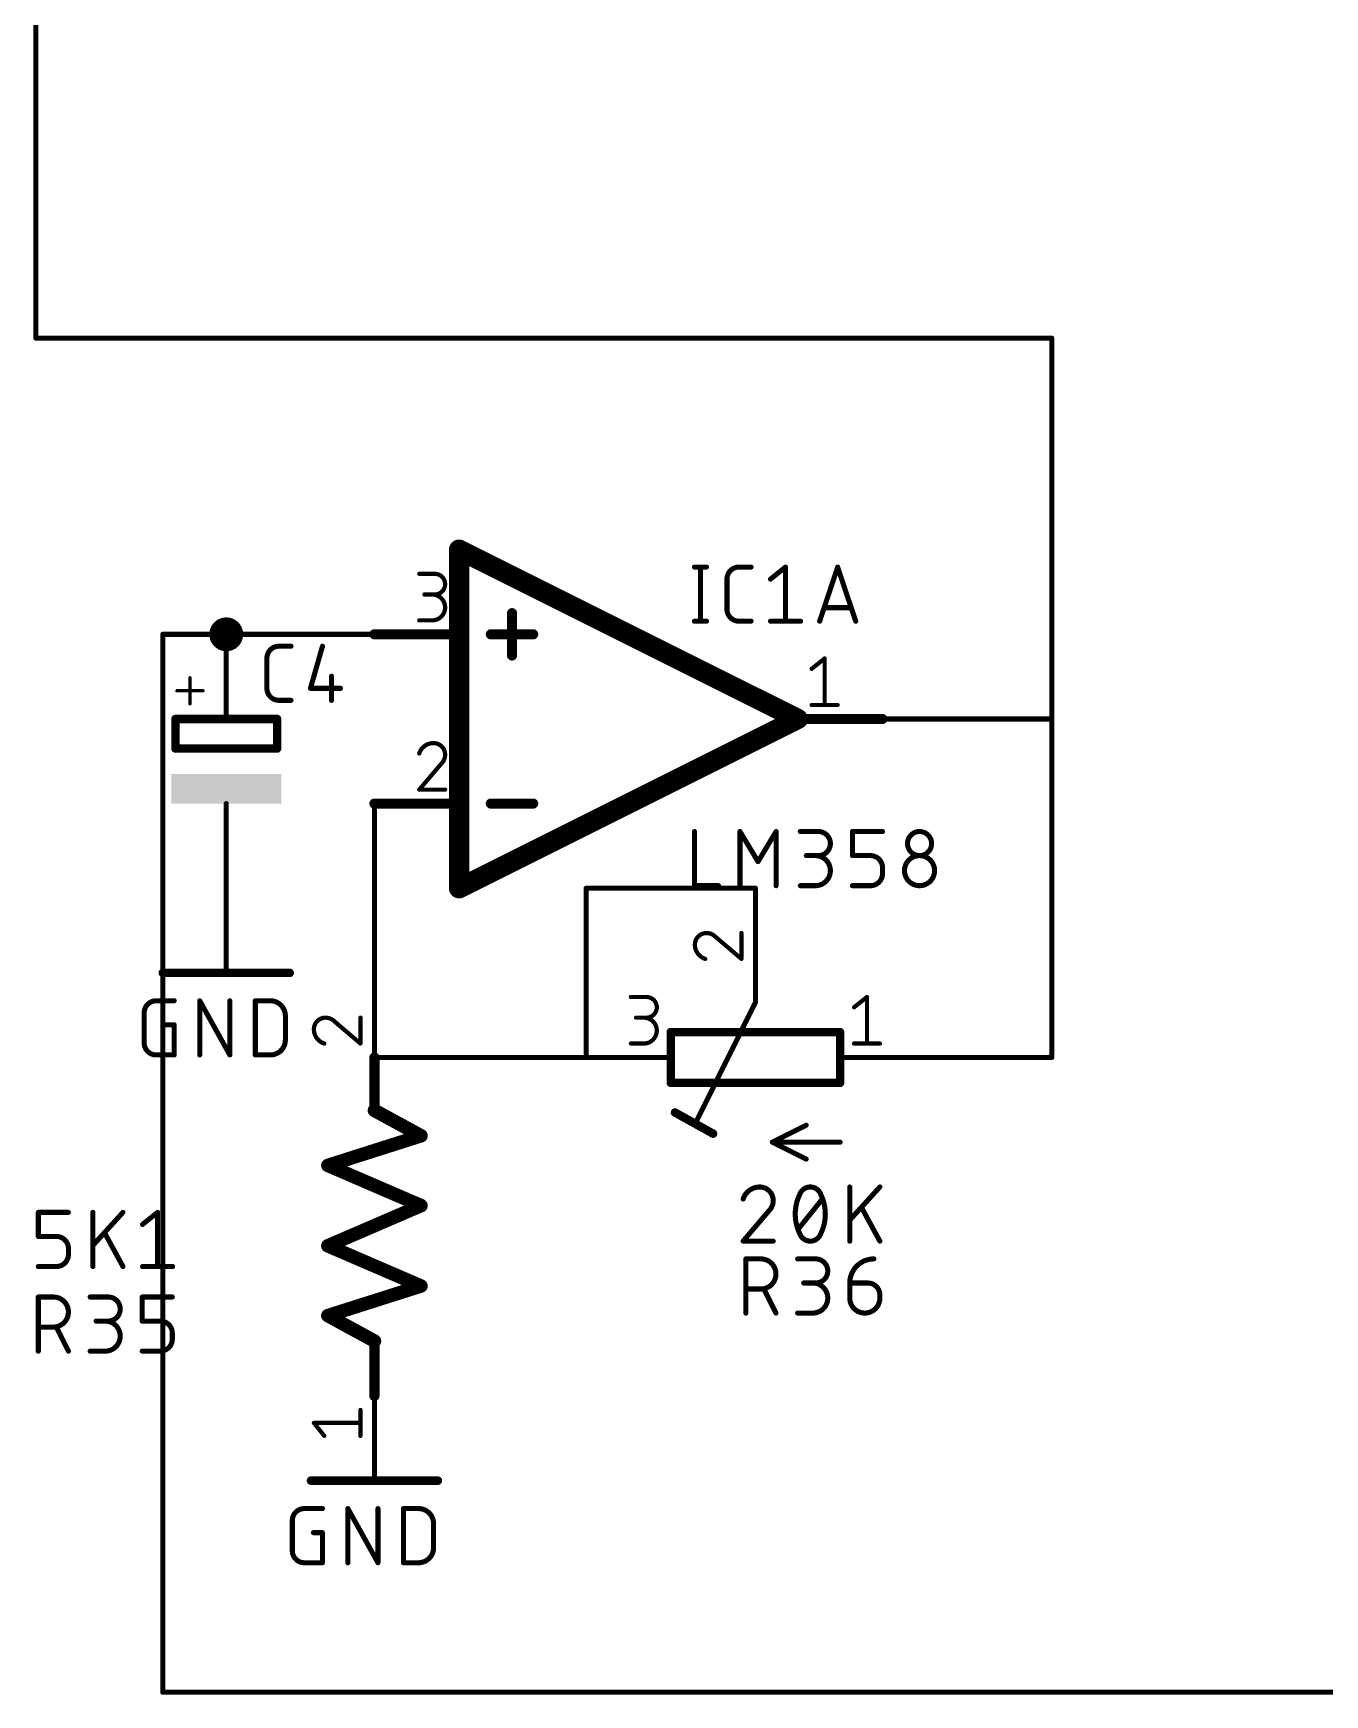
# Model space of a CAD drawing. Extents: x -177 to 163, y -159 to 163.
# Drawn here: x 29.13 to 67.88, y -158.83 to -108.96 of the extents above; entities that cross this region are included whole.
import ezdxf

# ---------------------------------------------------------------- set-up
doc = ezdxf.new("R2010")
doc.units = 0
for name, color, linetype in [('91', 122, 'CONTINUOUS'), ('94', 12, 'CONTINUOUS'), ('95', 251, 'CONTINUOUS'), ('96', 251, 'CONTINUOUS')]:
    doc.layers.add(name, color=color, linetype=linetype)

# ---------------------------------------------------------------- blocks, each defined once
blk = doc.blocks.new('RECT')
blk.add_solid([(-0.5, -0.5), (0.5, -0.5), (-0.5, 0.5), (0.5, 0.5)])

msp = doc.modelspace()

# ---------------------------------------------------------------- linework, layer by layer
at = {"layer": '91', "const_width": 0.1524}
for points in [[(29.21, -76.2), (29.21, -118.11)], [(29.21, -118.11), (59.69, -118.11)], [(59.69, -118.11), (59.69, -129.54)], [(34.925, -127), (33.02, -127)], [(33.02, -127), (33.02, -158.75)], [(39.37, -127), (34.925, -127)], [(54.61, -129.54), (59.69, -129.54)], [(59.69, -129.54), (59.69, -139.7)], [(39.37, -132.08), (39.37, -139.7)], [(50.8, -134.62), (45.72, -134.62)], [(45.72, -134.62), (45.72, -139.7)], [(45.72, -139.7), (39.37, -139.7)], [(59.69, -139.7), (55.88, -139.7)], [(33.02, -158.75), (119.38, -158.75)]]:
    msp.add_lwpolyline(points, dxfattribs=at)
at = {"layer": '91'}
for points, const_width in [([(29.21, -118.0719, 1), (29.21, -118.1481)], 0.0762), ([(29.1719, -118.11, 1), (29.2481, -118.11)], 0.0762), ([(59.7281, -118.11, 1), (59.6519, -118.11)], 0.0762), ([(59.69, -118.1481, 1), (59.69, -118.0719)], 0.0762), ([(34.925, -127.254, 1), (34.925, -126.746, 1), (34.925, -127.254)], 0.508), ([(33.02, -126.9619, 1), (33.02, -127.0381)], 0.0762), ([(33.0581, -127, 1), (32.9819, -127)], 0.0762), ([(34.925, -126.9619, 1), (34.925, -127.0381)], 0.0762), ([(34.925, -127.0381, 1), (34.925, -126.9619)], 0.0762), ([(39.37, -127.0381, 1), (39.37, -126.9619)], 0.0762), ([(54.61, -129.5019, 1), (54.61, -129.5781)], 0.0762), ([(59.7281, -129.54, 1), (59.6519, -129.54)], 0.0762), ([(59.6519, -129.54, 1), (59.7281, -129.54)], 0.0762), ([(59.69, -129.5781, 1), (59.69, -129.5019)], 0.0762), ([(39.4081, -132.08, 1), (39.3319, -132.08)], 0.0762), ([(45.72, -134.5819, 1), (45.72, -134.6581)], 0.0762), ([(45.7581, -134.62, 1), (45.6819, -134.62)], 0.0762), ([(50.8, -134.6581, 1), (50.8, -134.5819)], 0.0762), ([(39.37, -139.6619, 1), (39.37, -139.7381)], 0.0762), ([(45.72, -139.7381, 1), (45.72, -139.6619)], 0.0762), ([(55.88, -139.6619, 1), (55.88, -139.7381)], 0.0762), ([(59.69, -139.7381, 1), (59.69, -139.6619)], 0.0762), ([(39.3319, -139.7, 1), (39.4081, -139.7)], 0.0762), ([(45.6819, -139.7, 1), (45.7581, -139.7)], 0.0762), ([(59.6519, -139.7, 1), (59.7281, -139.7)], 0.0762), ([(33.02, -158.7119, 1), (33.02, -158.7881)], 0.0762), ([(32.9819, -158.75, 1), (33.0581, -158.75)], 0.0762)]:
    msp.add_lwpolyline(points, format="xyb", dxfattribs=dict(at, const_width=const_width))
at = {"layer": '94'}
for points, const_width in [([(41.91, -124.46), (52.07, -129.54)], 0.6096), ([(41.91, -134.62), (41.91, -124.46)], 0.6096), ([(41.91, -124.46), (41.91, -127)], 0.4064), ([(43.4975, -126.365), (43.4975, -127.635)], 0.3048), ([(34.925, -127), (34.925, -129.54)], 0.1524), ([(39.37, -127), (41.91, -127)], 0.3048), ([(39.37, -127), (41.91, -127)], 0.1524), ([(41.91, -127), (41.91, -132.08)], 0.4064), ([(42.8625, -127), (44.1325, -127)], 0.3048), ([(34.2251, -128.6933), (33.4462, -128.6933)], 0.1016), ([(33.8356, -129.0828), (33.8356, -128.3039)], 0.1016), ([(33.401, -129.54), (33.401, -130.429)], 0.254), ([(33.401, -129.54), (36.449, -129.54)], 0.254), ([(36.449, -130.429), (36.449, -129.54)], 0.254), ([(52.07, -129.54), (41.91, -134.62)], 0.6096), ([(54.61, -129.54), (52.07, -129.54)], 0.3048), ([(54.61, -129.54), (52.07, -129.54)], 0.1524), ([(33.401, -130.429), (36.449, -130.429)], 0.254), ([(34.925, -134.62), (34.925, -132.08)], 0.1524), ([(39.37, -132.08), (41.91, -132.08)], 0.3048), ([(39.37, -132.08), (41.91, -132.08)], 0.1524), ([(41.91, -132.08), (41.91, -134.62)], 0.4064), ([(42.8625, -132.08), (44.1325, -132.08)], 0.3048), ([(34.925, -134.62), (34.925, -137.16)], 0.1524), ([(50.8, -134.62), (50.8, -137.16)], 0.1524), ([(33.02, -137.16), (36.83, -137.16)], 0.254), ([(50.8, -137.16), (50.8, -138.049)], 0.1524), ([(50.8, -138.049), (49.0474, -141.5796)], 0.1524), ([(48.26, -138.938), (48.26, -139.7)], 0.254), ([(53.34, -138.938), (48.26, -138.938)], 0.254), ([(53.34, -140.462), (53.34, -138.938)], 0.254), ([(39.37, -139.7), (39.37, -141.2875)], 0.3048), ([(48.26, -139.7), (45.72, -139.7)], 0.1524), ([(45.72, -139.7), (48.26, -139.7)], 0.1524), ([(48.26, -139.7), (48.26, -140.462)], 0.254), ([(55.88, -139.7), (53.34, -139.7)], 0.1524), ([(48.26, -140.462), (53.34, -140.462)], 0.254), ([(39.37, -141.2875), (40.767, -142.0495)], 0.4064), ([(49.53, -141.986), (48.387, -141.351)], 0.254), ([(40.767, -142.0495), (37.973, -142.9385)], 0.4064), ([(51.308, -142.24), (52.324, -141.732)], 0.1524), ([(53.34, -142.24), (51.308, -142.24)], 0.1524), ([(51.308, -142.24), (52.324, -142.748)], 0.1524), ([(37.973, -142.9385), (40.767, -144.145)], 0.4064), ([(40.767, -144.145), (37.973, -145.3515)], 0.4064), ([(37.973, -145.3515), (40.767, -146.558)], 0.4064), ([(40.767, -146.558), (37.973, -147.447)], 0.4064), ([(37.973, -147.447), (39.37, -148.209)], 0.4064), ([(39.37, -149.86), (39.37, -148.2725)], 0.3048), ([(39.37, -148.209), (39.37, -148.2725)], 0.1524), ([(39.37, -149.86), (39.37, -152.4)], 0.1524), ([(37.465, -152.4), (41.275, -152.4)], 0.254)]:
    msp.add_lwpolyline(points, dxfattribs=dict(at, const_width=const_width))
for points, const_width in [([(41.9782, -124.3237, 1), (41.8418, -124.5963)], 0.3048), ([(42.0624, -124.46, 1), (41.7576, -124.46)], 0.3048), ([(42.0116, -124.46, 1), (41.8084, -124.46)], 0.2032), ([(43.5737, -126.365, 1), (43.4213, -126.365)], 0.1524), ([(34.9631, -127, 1), (34.8869, -127)], 0.0762), ([(39.37, -126.9238, 1), (39.37, -127.0762)], 0.1524), ([(39.37, -126.9619, 1), (39.37, -127.0381)], 0.0762), ([(42.0116, -127, 1), (41.8084, -127)], 0.2032), ([(41.8084, -127, 1), (42.0116, -127)], 0.2032), ([(41.91, -127.0762, 1), (41.91, -126.9238)], 0.1524), ([(41.91, -127.0381, 1), (41.91, -126.9619)], 0.0762), ([(42.8625, -126.9238, 1), (42.8625, -127.0762)], 0.1524), ([(44.1325, -127.0762, 1), (44.1325, -126.9238)], 0.1524), ([(43.4213, -127.635, 1), (43.5737, -127.635)], 0.1524), ([(33.4462, -128.6679, 1), (33.4462, -128.7187)], 0.0508), ([(33.861, -128.3039, 1), (33.8102, -128.3039)], 0.0508), ([(34.2251, -128.7187, 1), (34.2251, -128.6679)], 0.0508), ([(33.8102, -129.0828, 1), (33.861, -129.0828)], 0.0508), ([(33.4645, -129.54, 1), (33.3375, -129.54)], 0.127), ([(33.401, -129.4765, 1), (33.401, -129.6035)], 0.127), ([(34.8869, -129.54, 1), (34.9631, -129.54)], 0.0762), ([(36.5125, -129.54, 1), (36.3855, -129.54)], 0.127), ([(36.449, -129.6035, 1), (36.449, -129.4765)], 0.127), ([(52.1382, -129.6763, 1), (52.0018, -129.4037)], 0.3048), ([(52.0018, -129.6763, 1), (52.1382, -129.4037)], 0.3048), ([(52.07, -129.4638, 1), (52.07, -129.6162)], 0.1524), ([(52.07, -129.5019, 1), (52.07, -129.5781)], 0.0762), ([(54.61, -129.6162, 1), (54.61, -129.4638)], 0.1524), ([(54.61, -129.5781, 1), (54.61, -129.5019)], 0.0762), ([(33.401, -130.3655, 1), (33.401, -130.4925)], 0.127), ([(33.3375, -130.429, 1), (33.4645, -130.429)], 0.127), ([(36.3855, -130.429, 1), (36.5125, -130.429)], 0.127), ([(36.449, -130.4925, 1), (36.449, -130.3655)], 0.127), ([(34.9631, -132.08, 1), (34.8869, -132.08)], 0.0762), ([(39.37, -132.0038, 1), (39.37, -132.1562)], 0.1524), ([(39.37, -132.0419, 1), (39.37, -132.1181)], 0.0762), ([(42.0116, -132.08, 1), (41.8084, -132.08)], 0.2032), ([(41.8084, -132.08, 1), (42.0116, -132.08)], 0.2032), ([(41.91, -132.1562, 1), (41.91, -132.0038)], 0.1524), ([(41.91, -132.1181, 1), (41.91, -132.0419)], 0.0762), ([(42.8625, -132.0038, 1), (42.8625, -132.1562)], 0.1524), ([(44.1325, -132.1562, 1), (44.1325, -132.0038)], 0.1524), ([(34.9631, -134.62, 1), (34.8869, -134.62)], 0.0762), ([(34.8869, -134.62, 1), (34.9631, -134.62)], 0.0762), ([(41.8418, -134.4837, 1), (41.9782, -134.7563)], 0.3048), ([(41.7576, -134.62, 1), (42.0624, -134.62)], 0.3048), ([(41.8084, -134.62, 1), (42.0116, -134.62)], 0.2032), ([(50.8381, -134.62, 1), (50.7619, -134.62)], 0.0762), ([(33.02, -137.0965, 1), (33.02, -137.2235)], 0.127), ([(34.8869, -137.16, 1), (34.9631, -137.16)], 0.0762), ([(36.83, -137.2235, 1), (36.83, -137.0965)], 0.127), ([(50.8381, -137.16, 1), (50.7619, -137.16)], 0.0762), ([(50.7619, -137.16, 1), (50.8381, -137.16)], 0.0762), ([(50.7619, -138.049, 1), (50.8381, -138.049)], 0.0762), ([(50.8341, -138.0659, 1), (50.7659, -138.0321)], 0.0762), ([(48.3235, -138.938, 1), (48.1965, -138.938)], 0.127), ([(48.26, -138.8745, 1), (48.26, -139.0015)], 0.127), ([(53.4035, -138.938, 1), (53.2765, -138.938)], 0.127), ([(53.34, -139.0015, 1), (53.34, -138.8745)], 0.127), ([(39.4462, -139.7, 1), (39.2938, -139.7)], 0.1524), ([(45.72, -139.6619, 1), (45.72, -139.7381)], 0.0762), ([(45.72, -139.6619, 1), (45.72, -139.7381)], 0.0762), ([(48.3235, -139.7, 1), (48.1965, -139.7)], 0.127), ([(48.26, -139.7381, 1), (48.26, -139.6619)], 0.0762), ([(48.26, -139.7381, 1), (48.26, -139.6619)], 0.0762), ([(53.34, -139.6619, 1), (53.34, -139.7381)], 0.0762), ([(55.88, -139.7381, 1), (55.88, -139.6619)], 0.0762), ([(48.1965, -139.7, 1), (48.3235, -139.7)], 0.127), ([(48.26, -140.3985, 1), (48.26, -140.5255)], 0.127), ([(48.1965, -140.462, 1), (48.3235, -140.462)], 0.127), ([(53.2765, -140.462, 1), (53.4035, -140.462)], 0.127), ([(53.34, -140.5255, 1), (53.34, -140.3985)], 0.127), ([(39.4187, -141.1983, 1), (39.3213, -141.3767)], 0.2032), ([(39.2938, -141.2875, 1), (39.4462, -141.2875)], 0.1524), ([(48.4178, -141.2955, 1), (48.3562, -141.4065)], 0.127), ([(49.0133, -141.5627, 1), (49.0815, -141.5965)], 0.0762), ([(40.7183, -142.1387, 1), (40.8157, -141.9603)], 0.2032), ([(40.7978, -142.1463, 1), (40.7362, -141.9527)], 0.2032), ([(49.4992, -142.0415, 1), (49.5608, -141.9305)], 0.127), ([(52.341, -141.7661, 1), (52.307, -141.6979)], 0.0762), ([(51.308, -142.2019, 1), (51.308, -142.2781)], 0.0762), ([(51.325, -142.2059, 1), (51.291, -142.2741)], 0.0762), ([(51.291, -142.2059, 1), (51.325, -142.2741)], 0.0762), ([(53.34, -142.2781, 1), (53.34, -142.2019)], 0.0762), ([(38.0133, -142.8452, 1), (37.9327, -143.0318)], 0.2032), ([(37.9422, -142.8417, 1), (38.0038, -143.0353)], 0.2032), ([(52.307, -142.7821, 1), (52.341, -142.7139)], 0.0762), ([(40.8073, -144.2383, 1), (40.7267, -144.0517)], 0.2032), ([(40.7267, -144.2383, 1), (40.8073, -144.0517)], 0.2032), ([(38.0133, -145.2582, 1), (37.9327, -145.4448)], 0.2032), ([(37.9327, -145.2582, 1), (38.0133, -145.4448)], 0.2032), ([(40.7267, -146.6513, 1), (40.8073, -146.4647)], 0.2032), ([(40.7978, -146.6548, 1), (40.7362, -146.4612)], 0.2032), ([(38.0217, -147.3578, 1), (37.9243, -147.5362)], 0.2032), ([(37.9422, -147.3502, 1), (38.0038, -147.5438)], 0.2032), ([(39.3213, -148.2982, 1), (39.4187, -148.1198)], 0.2032), ([(39.4462, -148.2725, 1), (39.2938, -148.2725)], 0.1524), ([(39.4081, -148.209, 1), (39.3319, -148.209)], 0.0762), ([(39.3319, -148.2725, 1), (39.4081, -148.2725)], 0.0762), ([(39.2938, -149.86, 1), (39.4462, -149.86)], 0.1524), ([(39.4081, -149.86, 1), (39.3319, -149.86)], 0.0762), ([(37.465, -152.3365, 1), (37.465, -152.4635)], 0.127), ([(39.3319, -152.4, 1), (39.4081, -152.4)], 0.0762), ([(41.275, -152.4635, 1), (41.275, -152.3365)], 0.127)]:
    msp.add_lwpolyline(points, format="xyb", dxfattribs=dict(at, const_width=const_width))
at = {"layer": '95'}
for points, const_width in [([(40.7148, -125.1839), (41.1805, -125.1839)], 0.127), ([(48.9712, -124.9807), (49.3324, -124.9807)], 0.1524), ([(49.1518, -124.9807), (49.1518, -126.6063)], 0.1524), ([(50.3081, -124.9807), (50.6693, -124.9807)], 0.1524), ([(51.2534, -125.3419), (51.7049, -124.9807)], 0.1524), ([(51.7049, -124.9807), (51.7049, -126.6063)], 0.1524), ([(52.7262, -126.6063), (53.268, -124.9807)], 0.1524), ([(53.268, -124.9807), (53.8099, -126.6063)], 0.1524), ([(49.9468, -126.2451), (49.9468, -125.3419)], 0.1524), ([(41.1805, -125.8048), (40.87, -125.8048)], 0.127), ([(53.6744, -126.1999), (52.8616, -126.1999)], 0.1524), ([(40.7148, -126.5809), (41.1028, -126.5809)], 0.127), ([(48.9712, -126.6063), (49.3324, -126.6063)], 0.1524), ([(50.6693, -126.6063), (50.3081, -126.6063)], 0.1524), ([(51.2534, -126.6063), (52.1565, -126.6063)], 0.1524), ([(36.1442, -128.62), (36.1442, -127.7168)], 0.1524), ([(36.5054, -127.3556), (36.8667, -127.3556)], 0.1524), ([(37.812, -127.3556), (37.4507, -128.62)], 0.1524), ([(52.4891, -128.0343), (52.8772, -127.7239)], 0.127), ([(52.8772, -127.7239), (52.8772, -129.1209)], 0.127), ([(37.4507, -128.62), (38.3539, -128.62)], 0.1524), ([(38.0829, -128.2587), (38.0829, -128.9812)], 0.1524), ([(36.8667, -128.9812), (36.5054, -128.9812)], 0.1524), ([(52.4891, -129.1209), (53.2652, -129.1209)], 0.127), ([(41.3745, -130.8848), (40.7148, -131.6609)], 0.127), ([(40.7148, -131.6609), (41.4909, -131.6609)], 0.127), ([(49.6048, -136.0812), (50.3809, -136.7409)], 0.127), ([(50.3809, -136.7409), (50.3809, -135.9648)], 0.127), ([(47.0648, -137.8839), (47.5305, -137.8839)], 0.127), ([(53.7591, -138.1943), (54.1472, -137.8839)], 0.127), ([(54.1472, -137.8839), (54.1472, -139.2809)], 0.127), ([(38.1748, -138.6212), (38.9509, -139.2809)], 0.127), ([(38.9509, -139.2809), (38.9509, -138.5048)], 0.127), ([(47.5305, -138.5048), (47.22, -138.5048)], 0.127), ([(47.0648, -139.2809), (47.4528, -139.2809)], 0.127), ([(53.7591, -139.2809), (54.5352, -139.2809)], 0.127), ([(50.5136, -147.3708), (50.5136, -145.7452)], 0.1524), ([(50.5136, -145.7452), (50.9652, -145.7452)], 0.1524), ([(52.0676, -145.7452), (52.6094, -145.7452)], 0.1524), ([(50.9652, -146.6483), (50.5136, -146.6483)], 0.1524), ([(51.4167, -147.3708), (51.0555, -146.6483)], 0.1524), ([(52.6094, -146.4677), (52.2482, -146.4677)], 0.1524), ([(53.6307, -146.4677), (54.1726, -146.4677)], 0.1524), ([(53.6307, -146.9192), (53.6307, -146.4677)], 0.1524), ([(29.2862, -148.5138), (29.2862, -146.8882)], 0.1524), ([(29.2862, -146.8882), (29.7378, -146.8882)], 0.1524), ([(30.8402, -146.8882), (31.382, -146.8882)], 0.1524), ([(32.4033, -147.6107), (32.4033, -146.8882)], 0.1524), ([(32.4033, -146.8882), (33.3064, -146.8882)], 0.1524), ([(54.5338, -146.8289), (54.5338, -146.9192)], 0.1524), ([(31.382, -147.6107), (31.0208, -147.6107)], 0.1524), ([(32.9452, -147.6107), (32.4033, -147.6107)], 0.1524), ([(52.0676, -147.3708), (52.5191, -147.3708)], 0.1524), ([(29.7378, -147.7913), (29.2862, -147.7913)], 0.1524), ([(30.1893, -148.5138), (29.8281, -147.7913)], 0.1524), ([(33.3064, -148.1526), (33.3064, -147.9719)], 0.1524), ([(30.8402, -148.5138), (31.2917, -148.5138)], 0.1524), ([(32.4033, -148.5138), (32.9452, -148.5138)], 0.1524), ([(38.9509, -151.0552), (38.9509, -150.2791)], 0.127), ([(37.8643, -151.0552), (37.5539, -150.6672)], 0.127), ([(37.5539, -150.6672), (38.9509, -150.6672)], 0.127)]:
    msp.add_lwpolyline(points, dxfattribs=dict(at, const_width=const_width))
for points, const_width in [([(40.7148, -125.1522, 1), (40.7148, -125.2157)], 0.0635), ([(41.1805, -125.8048, 1), (41.1805, -125.1839)], 0.127), ([(41.1805, -125.1522, 1), (41.1805, -125.2157)], 0.0635), ([(41.1805, -125.2157, 1), (41.1805, -125.1522)], 0.0635), ([(48.9712, -124.9426, 1), (48.9712, -125.0188)], 0.0762), ([(49.1899, -124.9807, 1), (49.1137, -124.9807)], 0.0762), ([(49.3324, -125.0188, 1), (49.3324, -124.9426)], 0.0762), ([(50.3081, -124.9807, 0.4142), (49.9468, -125.3419)], 0.1524), ([(50.3081, -124.9426, 1), (50.3081, -125.0188)], 0.0762), ([(50.3081, -125.0188, 1), (50.3081, -124.9426)], 0.0762), ([(50.6693, -125.0188, 1), (50.6693, -124.9426)], 0.0762), ([(51.743, -124.9807, 1), (51.6668, -124.9807)], 0.0762), ([(51.7287, -125.0105, 1), (51.6811, -124.9509)], 0.0762), ([(53.3042, -124.9687, 1), (53.2319, -124.9927)], 0.0762), ([(53.3042, -124.9927, 1), (53.2319, -124.9687)], 0.0762), ([(49.9849, -125.3419, 1), (49.9087, -125.3419)], 0.0762), ([(49.9087, -125.3419, 1), (49.9849, -125.3419)], 0.0762), ([(51.2296, -125.3122, 1), (51.2772, -125.3717)], 0.0762), ([(40.87, -125.773, 1), (40.87, -125.8365)], 0.0635), ([(41.1028, -125.773, 1), (41.1028, -125.8365)], 0.0635), ([(41.1028, -126.5809, 1), (41.1028, -125.8048)], 0.127), ([(41.1805, -125.773, 1), (41.1805, -125.8365)], 0.0635), ([(41.1805, -125.8365, 1), (41.1805, -125.773)], 0.0635), ([(52.8616, -126.1618, 1), (52.8616, -126.238)], 0.0762), ([(53.6744, -126.238, 1), (53.6744, -126.1618)], 0.0762), ([(40.7148, -126.5491, 1), (40.7148, -126.6127)], 0.0635), ([(41.1028, -126.5491, 1), (41.1028, -126.6127)], 0.0635), ([(41.1028, -126.6127, 1), (41.1028, -126.5491)], 0.0635), ([(48.9712, -126.5682, 1), (48.9712, -126.6444)], 0.0762), ([(49.1137, -126.6063, 1), (49.1899, -126.6063)], 0.0762), ([(49.3324, -126.6444, 1), (49.3324, -126.5682)], 0.0762), ([(49.9468, -126.2451, 0.4142), (50.3081, -126.6063)], 0.1524), ([(49.9849, -126.2451, 1), (49.9087, -126.2451)], 0.0762), ([(49.9087, -126.2451, 1), (49.9849, -126.2451)], 0.0762), ([(50.3081, -126.5682, 1), (50.3081, -126.6444)], 0.0762), ([(50.3081, -126.6444, 1), (50.3081, -126.5682)], 0.0762), ([(50.6693, -126.6444, 1), (50.6693, -126.5682)], 0.0762), ([(51.2534, -126.5682, 1), (51.2534, -126.6444)], 0.0762), ([(51.6668, -126.6063, 1), (51.743, -126.6063)], 0.0762), ([(52.1565, -126.6444, 1), (52.1565, -126.5682)], 0.0762), ([(52.69, -126.5943, 1), (52.7623, -126.6183)], 0.0762), ([(53.7738, -126.6183, 1), (53.8461, -126.5943)], 0.0762), ([(36.5054, -127.3556, 0.4142), (36.1442, -127.7168)], 0.1524), ([(36.1823, -127.7168, 1), (36.1061, -127.7168)], 0.0762), ([(36.5054, -127.3175, 1), (36.5054, -127.3937)], 0.0762), ([(36.5054, -127.3937, 1), (36.5054, -127.3175)], 0.0762), ([(36.8667, -127.3937, 1), (36.8667, -127.3175)], 0.0762), ([(37.8486, -127.3661, 1), (37.7754, -127.3451)], 0.0762), ([(36.1061, -127.7168, 1), (36.1823, -127.7168)], 0.0762), ([(52.4693, -128.0096, 1), (52.5089, -128.0591)], 0.0635), ([(52.9089, -127.7239, 1), (52.8454, -127.7239)], 0.0635), ([(52.897, -127.7487, 1), (52.8573, -127.6991)], 0.0635), ([(36.1442, -128.62, 0.4142), (36.5054, -128.9812)], 0.1524), ([(36.1823, -128.62, 1), (36.1061, -128.62)], 0.0762), ([(36.1061, -128.62, 1), (36.1823, -128.62)], 0.0762), ([(37.4507, -128.5819, 1), (37.4507, -128.6581)], 0.0762), ([(37.4141, -128.6095, 1), (37.4874, -128.6304)], 0.0762), ([(38.121, -128.2587, 1), (38.0448, -128.2587)], 0.0762), ([(38.3539, -128.6581, 1), (38.3539, -128.5819)], 0.0762), ([(36.5054, -128.9431, 1), (36.5054, -129.0193)], 0.0762), ([(36.5054, -129.0193, 1), (36.5054, -128.9431)], 0.0762), ([(36.8667, -129.0193, 1), (36.8667, -128.9431)], 0.0762), ([(38.0448, -128.9812, 1), (38.121, -128.9812)], 0.0762), ([(52.4891, -129.0892, 1), (52.4891, -129.1526)], 0.0635), ([(52.8454, -129.1209, 1), (52.9089, -129.1209)], 0.0635), ([(53.2652, -129.1526, 1), (53.2652, -129.0892)], 0.0635), ([(41.1416, -130.2639, 0.3252), (40.7148, -130.5743)], 0.127), ([(40.6846, -130.5646, 1), (40.745, -130.5841)], 0.0635), ([(41.4909, -130.6132, 0.4142), (41.1416, -130.2639)], 0.127), ([(41.1416, -130.2322, 1), (41.1416, -130.2956)], 0.0635), ([(41.1417, -130.2956, 1), (41.1416, -130.2322)], 0.0635), ([(41.3745, -130.8848, 0.2053), (41.4909, -130.6132)], 0.127), ([(41.5226, -130.6131, 1), (41.4592, -130.6132)], 0.0635), ([(41.4592, -130.6132, 1), (41.5227, -130.6132)], 0.0635), ([(41.3526, -130.8618, 1), (41.3964, -130.9078)], 0.0635), ([(41.3987, -130.9054, 1), (41.3503, -130.8642)], 0.0635), ([(40.7148, -131.6292, 1), (40.7148, -131.6926)], 0.0635), ([(40.6906, -131.6403, 1), (40.739, -131.6815)], 0.0635), ([(41.4909, -131.6926, 1), (41.4909, -131.6292)], 0.0635), ([(49.3332, -135.9648, 0.4142), (48.9839, -136.314)], 0.127), ([(49.3331, -135.933, 1), (49.3332, -135.9965)], 0.0635), ([(49.6048, -136.0812, 0.2053), (49.3332, -135.9648)], 0.127), ([(49.3332, -135.9965, 1), (49.3332, -135.933)], 0.0635), ([(49.6254, -136.057, 1), (49.5842, -136.1054)], 0.0635), ([(49.5818, -136.1031, 1), (49.6278, -136.0593)], 0.0635), ([(50.4127, -135.9648, 1), (50.3492, -135.9648)], 0.0635), ([(48.9839, -136.314, 0.3252), (49.2943, -136.7409)], 0.127), ([(49.0156, -136.314, 1), (48.9522, -136.314)], 0.0635), ([(48.9522, -136.314, 1), (49.0157, -136.314)], 0.0635), ([(49.2846, -136.7711, 1), (49.3041, -136.7107)], 0.0635), ([(50.3492, -136.7409, 1), (50.4127, -136.7409)], 0.0635), ([(50.3603, -136.7651, 1), (50.4015, -136.7167)], 0.0635), ([(47.0648, -137.8522, 1), (47.0648, -137.9156)], 0.0635), ([(47.5305, -138.5048, 1), (47.5305, -137.8839)], 0.127), ([(47.5305, -137.8522, 1), (47.5305, -137.9156)], 0.0635), ([(47.5305, -137.9156, 1), (47.5305, -137.8522)], 0.0635), ([(54.1789, -137.8839, 1), (54.1154, -137.8839)], 0.0635), ([(54.167, -137.9087, 1), (54.1273, -137.8591)], 0.0635), ([(37.9032, -138.5048, 0.4142), (37.5539, -138.854)], 0.127), ([(37.9031, -138.473, 1), (37.9032, -138.5365)], 0.0635), ([(38.1748, -138.6212, 0.2053), (37.9032, -138.5048)], 0.127), ([(37.9032, -138.5365, 1), (37.9032, -138.473)], 0.0635), ([(38.1954, -138.597, 1), (38.1542, -138.6454)], 0.0635), ([(38.1518, -138.6431, 1), (38.1978, -138.5993)], 0.0635), ([(38.9827, -138.5048, 1), (38.9192, -138.5048)], 0.0635), ([(47.22, -138.473, 1), (47.22, -138.5365)], 0.0635), ([(47.4528, -139.2809, 1), (47.4528, -138.5048)], 0.127), ([(47.4528, -138.473, 1), (47.4528, -138.5365)], 0.0635), ([(47.5305, -138.473, 1), (47.5305, -138.5365)], 0.0635), ([(47.5305, -138.5365, 1), (47.5305, -138.473)], 0.0635), ([(53.7393, -138.1696, 1), (53.7789, -138.2191)], 0.0635), ([(37.5221, -138.854, 1), (37.5857, -138.854)], 0.0635), ([(37.5539, -138.854, 0.3252), (37.8643, -139.2809)], 0.127), ([(37.5856, -138.854, 1), (37.5222, -138.854)], 0.0635), ([(37.8546, -139.3111, 1), (37.8741, -139.2507)], 0.0635), ([(38.9192, -139.2809, 1), (38.9827, -139.2809)], 0.0635), ([(38.9303, -139.3051, 1), (38.9715, -139.2567)], 0.0635), ([(47.0648, -139.2492, 1), (47.0648, -139.3126)], 0.0635), ([(47.4528, -139.2492, 1), (47.4528, -139.3126)], 0.0635), ([(47.4528, -139.3126, 1), (47.4528, -139.2492)], 0.0635), ([(53.7591, -139.2492, 1), (53.7591, -139.3126)], 0.0635), ([(54.1154, -139.2809, 1), (54.1789, -139.2809)], 0.0635), ([(54.5352, -139.3126, 1), (54.5352, -139.2492)], 0.0635), ([(50.5517, -145.7452, 1), (50.4755, -145.7452)], 0.0762), ([(50.5136, -145.7071, 1), (50.5136, -145.7833)], 0.0762), ([(50.9652, -146.6483, 1), (50.9652, -145.7452)], 0.1524), ([(50.9652, -145.7071, 1), (50.9652, -145.7833)], 0.0762), ([(50.9652, -145.7833, 1), (50.9652, -145.7071)], 0.0762), ([(52.0676, -145.7071, 1), (52.0676, -145.7833)], 0.0762), ([(52.6094, -146.4677, 1), (52.6094, -145.7452)], 0.1524), ([(52.6094, -145.7071, 1), (52.6094, -145.7833)], 0.0762), ([(52.6094, -145.7833, 1), (52.6094, -145.7071)], 0.0762), ([(54.3532, -145.7452, 0.4142), (53.6307, -146.4677)], 0.1524), ([(54.3532, -145.7833, 1), (54.3532, -145.7071)], 0.0762), ([(50.5136, -146.6102, 1), (50.5136, -146.6864)], 0.0762), ([(50.9652, -146.6102, 1), (50.9652, -146.6864)], 0.0762), ([(50.9652, -146.6864, 1), (50.9652, -146.6102)], 0.0762), ([(51.0895, -146.6313, 1), (51.0214, -146.6654)], 0.0762), ([(52.2482, -146.4296, 1), (52.2482, -146.5058)], 0.0762), ([(52.5191, -147.3708, 1), (52.5191, -146.4677)], 0.1524), ([(52.5191, -146.4296, 1), (52.5191, -146.5058)], 0.0762), ([(52.6094, -146.4296, 1), (52.6094, -146.5058)], 0.0762), ([(52.6094, -146.5058, 1), (52.6094, -146.4296)], 0.0762), ([(53.6307, -146.4296, 1), (53.6307, -146.5058)], 0.0762), ([(53.6688, -146.4677, 1), (53.5926, -146.4677)], 0.0762), ([(53.5926, -146.4677, 1), (53.6688, -146.4677)], 0.0762), ([(54.5338, -146.8289, 0.4142), (54.1726, -146.4677)], 0.1524), ([(54.1726, -146.4296, 1), (54.1726, -146.5058)], 0.0762), ([(54.1726, -146.5058, 1), (54.1726, -146.4296)], 0.0762), ([(29.3243, -146.8882, 1), (29.2481, -146.8882)], 0.0762), ([(29.2862, -146.8501, 1), (29.2862, -146.9263)], 0.0762), ([(29.7378, -147.7913, 1), (29.7378, -146.8882)], 0.1524), ([(29.7378, -146.8501, 1), (29.7378, -146.9263)], 0.0762), ([(29.7378, -146.9263, 1), (29.7378, -146.8501)], 0.0762), ([(30.8402, -146.8501, 1), (30.8402, -146.9263)], 0.0762), ([(31.382, -147.6107, 1), (31.382, -146.8882)], 0.1524), ([(31.382, -146.8501, 1), (31.382, -146.9263)], 0.0762), ([(31.382, -146.9263, 1), (31.382, -146.8501)], 0.0762), ([(32.4414, -146.8882, 1), (32.3652, -146.8882)], 0.0762), ([(32.4033, -146.8501, 1), (32.4033, -146.9263)], 0.0762), ([(33.3064, -146.9263, 1), (33.3064, -146.8501)], 0.0762), ([(53.6307, -146.9192, 1), (54.5338, -146.9192)], 0.1524), ([(53.6688, -146.9192, 1), (53.5926, -146.9192)], 0.0762), ([(53.5926, -146.9192, 1), (53.6688, -146.9192)], 0.0762), ([(54.5719, -146.8289, 1), (54.4957, -146.8289)], 0.0762), ([(54.4957, -146.8289, 1), (54.5719, -146.8289)], 0.0762), ([(54.5719, -146.9192, 1), (54.4957, -146.9192)], 0.0762), ([(54.4957, -146.9192, 1), (54.5719, -146.9192)], 0.0762), ([(31.0208, -147.5726, 1), (31.0208, -147.6488)], 0.0762), ([(31.2917, -148.5138, 1), (31.2917, -147.6107)], 0.1524), ([(31.2917, -147.5726, 1), (31.2917, -147.6488)], 0.0762), ([(31.382, -147.5726, 1), (31.382, -147.6488)], 0.0762), ([(31.382, -147.6488, 1), (31.382, -147.5726)], 0.0762), ([(32.4033, -147.5726, 1), (32.4033, -147.6488)], 0.0762), ([(32.3652, -147.6107, 1), (32.4414, -147.6107)], 0.0762), ([(33.3064, -147.9719, 0.4142), (32.9452, -147.6107)], 0.1524), ([(32.9452, -147.5726, 1), (32.9452, -147.6488)], 0.0762), ([(32.9452, -147.6488, 1), (32.9452, -147.5726)], 0.0762), ([(50.4755, -147.3708, 1), (50.5517, -147.3708)], 0.0762), ([(51.3826, -147.3878, 1), (51.4508, -147.3538)], 0.0762), ([(52.0676, -147.3327, 1), (52.0676, -147.4089)], 0.0762), ([(52.5191, -147.3327, 1), (52.5191, -147.4089)], 0.0762), ([(52.5191, -147.4089, 1), (52.5191, -147.3327)], 0.0762), ([(29.2862, -147.7532, 1), (29.2862, -147.8294)], 0.0762), ([(29.7378, -147.7532, 1), (29.7378, -147.8294)], 0.0762), ([(29.7378, -147.8294, 1), (29.7378, -147.7532)], 0.0762), ([(29.8621, -147.7743, 1), (29.794, -147.8084)], 0.0762), ([(32.9452, -148.5138, 0.4142), (33.3064, -148.1526)], 0.1524), ([(33.3445, -147.9719, 1), (33.2683, -147.9719)], 0.0762), ([(33.2683, -147.9719, 1), (33.3445, -147.9719)], 0.0762), ([(33.3445, -148.1526, 1), (33.2683, -148.1526)], 0.0762), ([(29.2481, -148.5138, 1), (29.3243, -148.5138)], 0.0762), ([(30.1552, -148.5308, 1), (30.2234, -148.4968)], 0.0762), ([(30.8402, -148.4757, 1), (30.8402, -148.5519)], 0.0762), ([(31.2917, -148.4757, 1), (31.2917, -148.5519)], 0.0762), ([(31.2917, -148.5519, 1), (31.2917, -148.4757)], 0.0762), ([(32.4033, -148.4757, 1), (32.4033, -148.5519)], 0.0762), ([(32.9452, -148.4757, 1), (32.9452, -148.5519)], 0.0762), ([(32.9452, -148.5519, 1), (32.9452, -148.4757)], 0.0762), ([(33.2683, -148.1526, 1), (33.3445, -148.1526)], 0.0762), ([(38.9827, -150.2791, 1), (38.9192, -150.2791)], 0.0635), ([(37.5787, -150.6473, 1), (37.5291, -150.687)], 0.0635), ([(37.5539, -150.6354, 1), (37.5539, -150.6989)], 0.0635), ([(37.8396, -151.075, 1), (37.8891, -151.0354)], 0.0635), ([(38.9192, -151.0552, 1), (38.9827, -151.0552)], 0.0635), ([(38.9509, -150.6989, 1), (38.9509, -150.6354)], 0.0635)]:
    msp.add_lwpolyline(points, format="xyb", dxfattribs=dict(at, const_width=const_width))
at = {"layer": '96', "const_width": 0.1524}
for points in [[(48.9712, -132.9182), (48.9712, -134.5438)], [(50.3368, -134.5438), (50.3368, -132.9182)], [(50.3368, -132.9182), (50.8787, -133.8213)], [(50.8787, -133.8213), (51.4206, -132.9182)], [(51.4206, -132.9182), (51.4206, -134.5438)], [(52.1466, -132.9182), (52.6884, -132.9182)], [(53.7097, -133.6407), (53.7097, -132.9182)], [(53.7097, -132.9182), (54.6128, -132.9182)], [(52.6884, -133.6407), (52.3272, -133.6407)], [(54.2516, -133.6407), (53.7097, -133.6407)], [(54.6128, -134.1826), (54.6128, -134.0019)], [(48.9712, -134.5438), (49.6937, -134.5438)], [(52.1466, -134.5438), (52.5981, -134.5438)], [(53.7097, -134.5438), (54.2516, -134.5438)], [(32.8224, -137.9982), (33.3643, -137.9982)], [(34.1285, -139.6238), (34.1285, -137.9982)], [(34.1285, -137.9982), (35.0316, -139.6238)], [(35.0316, -139.6238), (35.0316, -137.9982)], [(35.7959, -139.6238), (35.7959, -137.9982)], [(35.7959, -137.9982), (36.2474, -137.9982)], [(32.4612, -139.2626), (32.4612, -138.3594)], [(36.699, -138.4498), (36.699, -139.1722)], [(33.0934, -138.7207), (33.3643, -138.7207)], [(33.3643, -138.7207), (33.3643, -139.6238)], [(33.3643, -139.6238), (32.8224, -139.6238)], [(36.2474, -139.6238), (35.7959, -139.6238)], [(53.6307, -145.2118), (53.6307, -143.5862)], [(54.5338, -143.5862), (53.6307, -144.5796)], [(52.0847, -144.8506), (52.8072, -143.9474)], [(29.2862, -145.0707), (29.2862, -144.3482)], [(29.2862, -144.3482), (30.1893, -144.3482)], [(30.9225, -145.9738), (30.9225, -144.3482)], [(31.8256, -144.3482), (30.9225, -145.3416)], [(32.4124, -144.7094), (32.864, -144.3482)], [(32.864, -144.3482), (32.864, -145.9738)], [(51.1989, -144.3087), (50.4312, -145.2118)], [(54.5338, -145.2118), (53.9919, -144.2184)], [(29.8281, -145.0707), (29.2862, -145.0707)], [(31.8256, -145.9738), (31.2838, -144.9804)], [(30.1893, -145.6126), (30.1893, -145.4319)], [(50.4312, -145.2118), (51.3344, -145.2118)], [(29.2862, -145.9738), (29.8281, -145.9738)], [(32.4124, -145.9738), (33.3156, -145.9738)], [(36.9062, -154.5026), (36.9062, -153.5994)], [(37.2674, -153.2382), (37.8093, -153.2382)], [(38.5735, -154.8638), (38.5735, -153.2382)], [(38.5735, -153.2382), (39.4766, -154.8638)], [(39.4766, -154.8638), (39.4766, -153.2382)], [(40.2409, -154.8638), (40.2409, -153.2382)], [(40.2409, -153.2382), (40.6924, -153.2382)], [(37.5384, -153.9607), (37.8093, -153.9607)], [(37.8093, -153.9607), (37.8093, -154.8638)], [(41.144, -153.6898), (41.144, -154.4122)], [(37.8093, -154.8638), (37.2674, -154.8638)], [(40.6924, -154.8638), (40.2409, -154.8638)]]:
    msp.add_lwpolyline(points, dxfattribs=at)
at = {"layer": '96'}
for points, const_width in [([(49.0093, -132.9182, 1), (48.9331, -132.9182)], 0.0762), ([(50.3749, -132.9182, 1), (50.2987, -132.9182)], 0.0762), ([(50.3695, -132.8986, 1), (50.3042, -132.9378)], 0.0762), ([(51.4587, -132.9182, 1), (51.3825, -132.9182)], 0.0762), ([(51.4532, -132.9378, 1), (51.3879, -132.8986)], 0.0762), ([(52.1466, -132.8801, 1), (52.1466, -132.9563)], 0.0762), ([(52.6884, -133.6407, 1), (52.6884, -132.9182)], 0.1524), ([(52.6884, -132.8801, 1), (52.6884, -132.9563)], 0.0762), ([(52.6884, -132.9563, 1), (52.6884, -132.8801)], 0.0762), ([(53.7478, -132.9182, 1), (53.6716, -132.9182)], 0.0762), ([(53.7097, -132.8801, 1), (53.7097, -132.9563)], 0.0762), ([(54.6128, -132.9563, 1), (54.6128, -132.8801)], 0.0762), ([(56.0856, -133.2794, 1), (55.3631, -133.2794)], 0.1524), ([(52.3272, -133.6026, 1), (52.3272, -133.6788)], 0.0762), ([(52.5981, -134.5438, 1), (52.5981, -133.6407)], 0.1524), ([(52.5981, -133.6026, 1), (52.5981, -133.6788)], 0.0762), ([(52.6884, -133.6026, 1), (52.6884, -133.6788)], 0.0762), ([(52.6884, -133.6788, 1), (52.6884, -133.6026)], 0.0762), ([(53.7097, -133.6026, 1), (53.7097, -133.6788)], 0.0762), ([(53.6716, -133.6407, 1), (53.7478, -133.6407)], 0.0762), ([(54.6128, -134.0019, 0.4142), (54.2516, -133.6407)], 0.1524), ([(54.2516, -133.6026, 1), (54.2516, -133.6788)], 0.0762), ([(54.2516, -133.6788, 1), (54.2516, -133.6026)], 0.0762), ([(56.1759, -134.0922, 1), (55.2728, -134.0922)], 0.1524), ([(55.3631, -133.2794, 1), (56.0856, -133.2794)], 0.1524), ([(55.4012, -133.2794, 1), (55.325, -133.2794)], 0.0762), ([(55.325, -133.2794, 1), (55.4012, -133.2794)], 0.0762), ([(56.1237, -133.2794, 1), (56.0475, -133.2794)], 0.0762), ([(56.0475, -133.2794, 1), (56.1237, -133.2794)], 0.0762), ([(50.846, -133.8017, 1), (50.9114, -133.8409)], 0.0762), ([(50.846, -133.8409, 1), (50.9114, -133.8017)], 0.0762), ([(54.2516, -134.5438, 0.4142), (54.6128, -134.1826)], 0.1524), ([(54.6509, -134.0019, 1), (54.5747, -134.0019)], 0.0762), ([(54.5747, -134.0019, 1), (54.6509, -134.0019)], 0.0762), ([(54.6509, -134.1826, 1), (54.5747, -134.1826)], 0.0762), ([(55.2728, -134.0922, 1), (56.1759, -134.0922)], 0.1524), ([(55.3109, -134.0922, 1), (55.2347, -134.0922)], 0.0762), ([(55.2347, -134.0922, 1), (55.3109, -134.0922)], 0.0762), ([(56.214, -134.0922, 1), (56.1378, -134.0922)], 0.0762), ([(56.1378, -134.0922, 1), (56.214, -134.0922)], 0.0762), ([(48.9712, -134.5057, 1), (48.9712, -134.5819)], 0.0762), ([(48.9331, -134.5438, 1), (49.0093, -134.5438)], 0.0762), ([(49.6937, -134.5819, 1), (49.6937, -134.5057)], 0.0762), ([(50.2987, -134.5438, 1), (50.3749, -134.5438)], 0.0762), ([(51.3825, -134.5438, 1), (51.4587, -134.5438)], 0.0762), ([(52.1466, -134.5057, 1), (52.1466, -134.5819)], 0.0762), ([(52.5981, -134.5057, 1), (52.5981, -134.5819)], 0.0762), ([(52.5981, -134.5819, 1), (52.5981, -134.5057)], 0.0762), ([(53.7097, -134.5057, 1), (53.7097, -134.5819)], 0.0762), ([(54.2516, -134.5057, 1), (54.2516, -134.5819)], 0.0762), ([(54.2516, -134.5819, 1), (54.2516, -134.5057)], 0.0762), ([(54.5747, -134.1826, 1), (54.6509, -134.1826)], 0.0762), ([(32.8224, -137.9982, 0.4142), (32.4612, -138.3594)], 0.1524), ([(32.8224, -137.9601, 1), (32.8224, -138.0363)], 0.0762), ([(32.8224, -138.0363, 1), (32.8224, -137.9601)], 0.0762), ([(33.3643, -138.0363, 1), (33.3643, -137.9601)], 0.0762), ([(34.1666, -137.9982, 1), (34.0904, -137.9982)], 0.0762), ([(34.1618, -137.9797, 1), (34.0952, -138.0167)], 0.0762), ([(35.0697, -137.9982, 1), (34.9935, -137.9982)], 0.0762), ([(35.834, -137.9982, 1), (35.7578, -137.9982)], 0.0762), ([(35.7959, -137.9601, 1), (35.7959, -138.0363)], 0.0762), ([(36.699, -138.4498, 0.4142), (36.2474, -137.9982)], 0.1524), ([(36.2474, -137.9601, 1), (36.2474, -138.0363)], 0.0762), ([(36.2474, -138.0363, 1), (36.2474, -137.9601)], 0.0762), ([(32.4993, -138.3594, 1), (32.4231, -138.3594)], 0.0762), ([(32.4231, -138.3594, 1), (32.4993, -138.3594)], 0.0762), ([(36.7371, -138.4498, 1), (36.6609, -138.4498)], 0.0762), ([(36.6609, -138.4498, 1), (36.7371, -138.4498)], 0.0762), ([(33.0934, -138.6826, 1), (33.0934, -138.7588)], 0.0762), ([(33.4024, -138.7207, 1), (33.3262, -138.7207)], 0.0762), ([(33.3643, -138.7588, 1), (33.3643, -138.6826)], 0.0762), ([(36.2474, -139.6238, 0.4142), (36.699, -139.1722)], 0.1524), ([(36.7371, -139.1722, 1), (36.6609, -139.1722)], 0.0762), ([(32.4612, -139.2626, 0.4142), (32.8224, -139.6238)], 0.1524), ([(32.4993, -139.2626, 1), (32.4231, -139.2626)], 0.0762), ([(32.4231, -139.2626, 1), (32.4993, -139.2626)], 0.0762), ([(32.8224, -139.5857, 1), (32.8224, -139.6619)], 0.0762), ([(32.8224, -139.6619, 1), (32.8224, -139.5857)], 0.0762), ([(33.3262, -139.6238, 1), (33.4024, -139.6238)], 0.0762), ([(33.3643, -139.6619, 1), (33.3643, -139.5857)], 0.0762), ([(34.0904, -139.6238, 1), (34.1666, -139.6238)], 0.0762), ([(34.9935, -139.6238, 1), (35.0697, -139.6238)], 0.0762), ([(34.9983, -139.6423, 1), (35.0649, -139.6053)], 0.0762), ([(35.7959, -139.5857, 1), (35.7959, -139.6619)], 0.0762), ([(35.7578, -139.6238, 1), (35.834, -139.6238)], 0.0762), ([(36.2474, -139.5857, 1), (36.2474, -139.6619)], 0.0762), ([(36.2474, -139.6619, 1), (36.2474, -139.5857)], 0.0762), ([(36.6609, -139.1722, 1), (36.7371, -139.1722)], 0.0762), ([(50.928, -143.5862, 0.3252), (50.4312, -143.9474)], 0.1524), ([(51.3344, -143.9926, 0.4142), (50.928, -143.5862)], 0.1524), ([(50.928, -143.5481, 1), (50.928, -143.6243)], 0.0762), ([(50.928, -143.6243, 1), (50.928, -143.5481)], 0.0762), ([(52.4459, -143.5862, 0.3205), (52.1298, -143.812)], 0.1524), ([(52.762, -143.812, 0.3205), (52.4459, -143.5862)], 0.1524), ([(52.4459, -143.5481, 1), (52.4459, -143.6243)], 0.0762), ([(52.4459, -143.6243, 1), (52.4459, -143.5481)], 0.0762), ([(53.6688, -143.5862, 1), (53.5926, -143.5862)], 0.0762), ([(54.562, -143.6118, 1), (54.5056, -143.5606)], 0.0762), ([(50.395, -143.9357, 1), (50.4675, -143.9592)], 0.0762), ([(51.1989, -144.3087, 0.2053), (51.3344, -143.9926)], 0.1524), ([(51.3725, -143.9926, 1), (51.2963, -143.9926)], 0.0762), ([(51.2963, -143.9926, 1), (51.3725, -143.9926)], 0.0762), ([(52.1298, -143.812, 0.1139), (51.9944, -144.399)], 0.1524), ([(52.0938, -143.7996, 1), (52.1659, -143.8243)], 0.0762), ([(52.1641, -143.8287, 1), (52.0956, -143.7953)], 0.0762), ([(52.8975, -144.399, 0.1139), (52.762, -143.812)], 0.1524), ([(52.7963, -143.7953, 1), (52.7278, -143.8287)], 0.0762), ([(52.726, -143.8243, 1), (52.798, -143.7996)], 0.0762), ([(52.8369, -143.9712, 1), (52.7774, -143.9236)], 0.0762), ([(29.3243, -144.3482, 1), (29.2481, -144.3482)], 0.0762), ([(29.2862, -144.3101, 1), (29.2862, -144.3863)], 0.0762), ([(30.1893, -144.3863, 1), (30.1893, -144.3101)], 0.0762), ([(30.9606, -144.3482, 1), (30.8844, -144.3482)], 0.0762), ([(31.8538, -144.3738, 1), (31.7974, -144.3226)], 0.0762), ([(32.9021, -144.3482, 1), (32.8259, -144.3482)], 0.0762), ([(32.8878, -144.378, 1), (32.8402, -144.3184)], 0.0762), ([(51.1726, -144.2811, 1), (51.2252, -144.3363)], 0.0762), ([(51.2279, -144.3334, 1), (51.1699, -144.284)], 0.0762), ([(51.9944, -144.399, 0.1139), (52.1298, -144.986)], 0.1524), ([(52.0325, -144.399, 1), (51.9563, -144.399)], 0.0762), ([(51.9563, -144.399, 1), (52.0325, -144.399)], 0.0762), ([(52.762, -144.986, 0.1139), (52.8975, -144.399)], 0.1524), ([(52.9356, -144.399, 1), (52.8594, -144.399)], 0.0762), ([(52.8594, -144.399, 1), (52.9356, -144.399)], 0.0762), ([(53.6025, -144.554, 1), (53.6589, -144.6053)], 0.0762), ([(54.0254, -144.2001, 1), (53.9585, -144.2366)], 0.0762), ([(29.2862, -145.0326, 1), (29.2862, -145.1088)], 0.0762), ([(29.2481, -145.0707, 1), (29.3243, -145.0707)], 0.0762), ([(30.1893, -145.4319, 0.4142), (29.8281, -145.0707)], 0.1524), ([(29.8281, -145.0326, 1), (29.8281, -145.1088)], 0.0762), ([(29.8281, -145.1088, 1), (29.8281, -145.0326)], 0.0762), ([(31.3172, -144.9621, 1), (31.2503, -144.9986)], 0.0762), ([(32.3886, -144.6797, 1), (32.4362, -144.7392)], 0.0762), ([(52.0549, -144.8268, 1), (52.1144, -144.8744)], 0.0762), ([(52.1298, -144.986, 0.3205), (52.4459, -145.2118)], 0.1524), ([(52.1659, -144.9737, 1), (52.0938, -144.9984)], 0.0762), ([(52.0956, -145.0027, 1), (52.1641, -144.9693)], 0.0762), ([(52.4459, -145.2118, 0.3205), (52.762, -144.986)], 0.1524), ([(52.7278, -144.9693, 1), (52.7963, -145.0027)], 0.0762), ([(52.798, -144.9984, 1), (52.726, -144.9737)], 0.0762), ([(29.8281, -145.9738, 0.4142), (30.1893, -145.6126)], 0.1524), ([(30.2274, -145.4319, 1), (30.1512, -145.4319)], 0.0762), ([(30.1512, -145.4319, 1), (30.2274, -145.4319)], 0.0762), ([(30.2274, -145.6126, 1), (30.1512, -145.6126)], 0.0762), ([(30.1512, -145.6126, 1), (30.2274, -145.6126)], 0.0762), ([(30.8943, -145.316, 1), (30.9507, -145.3673)], 0.0762), ([(50.4312, -145.1737, 1), (50.4312, -145.2499)], 0.0762), ([(50.4022, -145.1871, 1), (50.4603, -145.2365)], 0.0762), ([(51.3344, -145.2499, 1), (51.3344, -145.1737)], 0.0762), ([(52.4459, -145.1737, 1), (52.4459, -145.2499)], 0.0762), ([(52.4459, -145.2499, 1), (52.4459, -145.1737)], 0.0762), ([(53.5926, -145.2118, 1), (53.6688, -145.2118)], 0.0762), ([(54.5004, -145.23, 1), (54.5672, -145.1936)], 0.0762), ([(29.2862, -145.9357, 1), (29.2862, -146.0119)], 0.0762), ([(29.8281, -145.9357, 1), (29.8281, -146.0119)], 0.0762), ([(29.8281, -146.0119, 1), (29.8281, -145.9357)], 0.0762), ([(30.8844, -145.9738, 1), (30.9606, -145.9738)], 0.0762), ([(31.7922, -145.992, 1), (31.8591, -145.9556)], 0.0762), ([(32.4124, -145.9357, 1), (32.4124, -146.0119)], 0.0762), ([(32.8259, -145.9738, 1), (32.9021, -145.9738)], 0.0762), ([(33.3156, -146.0119, 1), (33.3156, -145.9357)], 0.0762), ([(37.2674, -153.2382, 0.4142), (36.9062, -153.5994)], 0.1524), ([(36.9443, -153.5994, 1), (36.8681, -153.5994)], 0.0762), ([(36.8681, -153.5994, 1), (36.9443, -153.5994)], 0.0762), ([(37.2674, -153.2001, 1), (37.2674, -153.2763)], 0.0762), ([(37.2674, -153.2763, 1), (37.2674, -153.2001)], 0.0762), ([(37.8093, -153.2763, 1), (37.8093, -153.2001)], 0.0762), ([(38.6116, -153.2382, 1), (38.5354, -153.2382)], 0.0762), ([(38.6068, -153.2197, 1), (38.5402, -153.2567)], 0.0762), ([(39.5147, -153.2382, 1), (39.4385, -153.2382)], 0.0762), ([(40.279, -153.2382, 1), (40.2028, -153.2382)], 0.0762), ([(40.2409, -153.2001, 1), (40.2409, -153.2763)], 0.0762), ([(41.144, -153.6898, 0.4142), (40.6924, -153.2382)], 0.1524), ([(40.6924, -153.2001, 1), (40.6924, -153.2763)], 0.0762), ([(40.6924, -153.2763, 1), (40.6924, -153.2001)], 0.0762), ([(37.5384, -153.9226, 1), (37.5384, -153.9988)], 0.0762), ([(37.8474, -153.9607, 1), (37.7712, -153.9607)], 0.0762), ([(37.8093, -153.9988, 1), (37.8093, -153.9226)], 0.0762), ([(41.1821, -153.6898, 1), (41.1059, -153.6898)], 0.0762), ([(41.1059, -153.6898, 1), (41.1821, -153.6898)], 0.0762), ([(36.9062, -154.5026, 0.4142), (37.2674, -154.8638)], 0.1524), ([(36.9443, -154.5026, 1), (36.8681, -154.5026)], 0.0762), ([(36.8681, -154.5026, 1), (36.9443, -154.5026)], 0.0762), ([(40.6924, -154.8638, 0.4142), (41.144, -154.4122)], 0.1524), ([(41.1821, -154.4122, 1), (41.1059, -154.4122)], 0.0762), ([(41.1059, -154.4122, 1), (41.1821, -154.4122)], 0.0762), ([(37.2674, -154.8257, 1), (37.2674, -154.9019)], 0.0762), ([(37.2674, -154.9019, 1), (37.2674, -154.8257)], 0.0762), ([(37.7712, -154.8638, 1), (37.8474, -154.8638)], 0.0762), ([(37.8093, -154.9019, 1), (37.8093, -154.8257)], 0.0762), ([(38.5354, -154.8638, 1), (38.6116, -154.8638)], 0.0762), ([(39.4385, -154.8638, 1), (39.5147, -154.8638)], 0.0762), ([(39.4433, -154.8823, 1), (39.5099, -154.8453)], 0.0762), ([(40.2409, -154.8257, 1), (40.2409, -154.9019)], 0.0762), ([(40.2028, -154.8638, 1), (40.279, -154.8638)], 0.0762), ([(40.6924, -154.8257, 1), (40.6924, -154.9019)], 0.0762), ([(40.6924, -154.9019, 1), (40.6924, -154.8257)], 0.0762)]:
    msp.add_lwpolyline(points, format="xyb", dxfattribs=dict(at, const_width=const_width))

# ---------------------------------------------------------------- block references
at = {"layer": '94', "xscale": 3.302, "yscale": 0.889}
msp.add_blockref('RECT', (34.925, -131.6355), dxfattribs=at)

doc.saveas('drawing.dxf')
